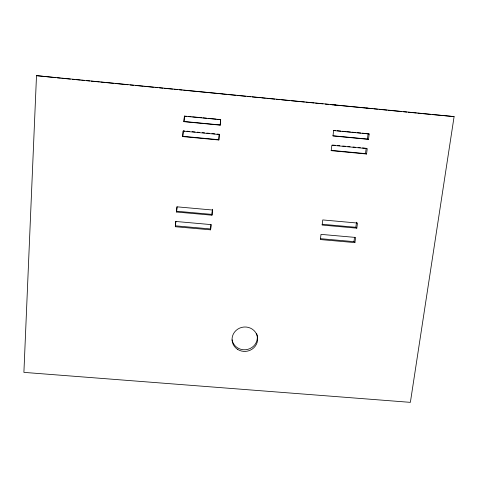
<?xml version="1.0" encoding="UTF-8"?>
<svg xmlns="http://www.w3.org/2000/svg" width="478" height="478" viewBox="0 0 478 478"><rect width="100%" height="100%" fill="white"/><g stroke="black" fill="none" stroke-linecap="round" stroke-linejoin="round"><path stroke-width="0.72" d="M36.501 75.649L23.9 372.374L410.369 402.351L454.1 116.59L36.501 75.649L55.753 77.675M175.318 226.715L175.749 221.463L211.085 224.606L210.607 229.84L175.318 226.715L175.91 221.278M176.519 212.023L176.95 206.825L212.423 210.015L211.945 215.196L176.519 212.023L177.093 206.819M217.06 134.067L219.259 134.276L218.834 140L182.704 136.577L183.152 131.103L184.789 130.996M217.663 119.243L220.693 119.697L220.191 125.146L183.922 121.669L184.371 116.208L186.743 116.268M182.704 136.577L183.319 130.853M183.922 121.669L184.532 116.058M210.607 229.84L211.001 224.493M211.945 215.196L212.393 209.25M218.834 140L219.259 134.276M220.191 125.146L220.609 119.53M354.921 242.609L320.374 239.556L321.007 234.369L355.596 237.446L354.921 242.609L353.965 241.647L354.545 237.243M356.815 228.161L322.136 225.054L322.764 219.934L357.49 223.053L356.815 228.161L355.847 227.289L356.51 222.21M366.548 154.006L331.194 150.654L331.851 145.252L367.253 148.622L366.548 154.006L365.497 153.605L366.196 148.264M368.102 133.721L369.177 133.989L368.472 139.355L367.403 139.056L368.102 133.721L366.626 133.583M222.515 93.957L183.66 90.217M332.126 104.706L333.005 104.778M334.618 104.909L335.532 104.987M366.62 108.088L367.743 108.183M369.799 108.357L370.964 108.458M175.534 225.843L210.589 228.95M320.374 238.671L353.965 241.647M454.1 116.59L432.399 114.595M176.735 211.246L211.921 214.395M322.124 224.266L355.847 227.289M184.09 121.484L220.113 124.937M332.885 135.746L367.403 139.056M368.472 139.355L332.987 135.955L333.638 130.566L369.177 133.989M186.988 131.205L189.186 131.414M192.12 131.695L195.054 131.97M197.253 132.179L199.457 132.388M202.391 132.669L204.59 132.878M206.789 133.087L209.723 133.368M211.921 133.577L214.855 133.858M332.491 145.055L335.419 145.336M337.617 145.545L339.816 145.754M342.75 146.029L345.678 146.31M347.876 146.519L350.075 146.728M353.009 147.009L355.202 147.218M358.136 147.499L360.334 147.708M362.533 147.917L365.461 148.192M183.152 131.103L219.33 134.545M182.877 136.29L218.763 139.696M331.105 150.349L365.497 153.605M188.213 116.411L191.158 116.698M192.634 116.835L201.465 117.69M202.941 117.827L206.621 118.186M208.091 118.323L216.187 119.106M333.53 130.398L335.741 130.608M337.211 130.751L340.886 131.103M342.362 131.247L345.301 131.528M346.771 131.671L350.446 132.024M351.922 132.167L355.596 132.52M357.066 132.663L360.747 133.015M362.216 133.159L365.156 133.44M184.371 116.208L220.693 119.697M57.079 77.806L60.407 78.135M61.74 78.261L70.38 79.109M72.375 79.306L75.028 79.569M76.355 79.695L80.34 80.089M81.666 80.214L84.319 80.477M86.303 80.674L89.762 81.009M91.232 81.152L99.31 81.947M100.774 82.091L104.449 82.449M105.919 82.592L113.991 83.387M115.461 83.531L127.943 84.755M130.136 84.97L133.786 85.323M135.25 85.466L143.281 86.255M144.744 86.398L153.504 87.259M154.968 87.402L157.889 87.689M159.347 87.833L162.998 88.191M164.462 88.334L172.558 89.129M174.04 89.272L177.738 89.637M179.22 89.78L182.178 90.067M222.79 94.052L226.47 94.411M227.946 94.554L236.042 95.349M237.512 95.492L245.608 96.287M247.072 96.431L250.735 96.789M252.199 96.932L260.247 97.721M261.711 97.865L265.374 98.223M266.838 98.366L274.886 99.155M276.35 99.299L280.012 99.657M281.476 99.8L289.596 100.601M291.084 100.744L299.246 101.545M300.728 101.689L304.438 102.053M305.926 102.196L314.088 102.997M315.57 103.146L322.991 103.869M325.207 104.09L328.894 104.449M330.37 104.598L372.38 108.715M373.85 108.859L377.518 109.217M378.988 109.36L387.066 110.155M388.53 110.299L401.735 111.589M403.193 111.733L406.844 112.091M408.308 112.234L416.338 113.023M417.796 113.167L421.447 113.525M422.911 113.668L430.941 114.451M256.704 333.698A12.733 12.135 -8.7 0 1 247.658 349.4A12.733 12.135 -8.7 0 1 232.075 339.828M237.351 349.209A12.816 12.207 -8.7 0 0 257.582 340.276A12.816 12.207 -8.7 0 0 239.621 328.123A12.816 12.207 -8.7 0 0 237.351 349.209"/></g></svg>
